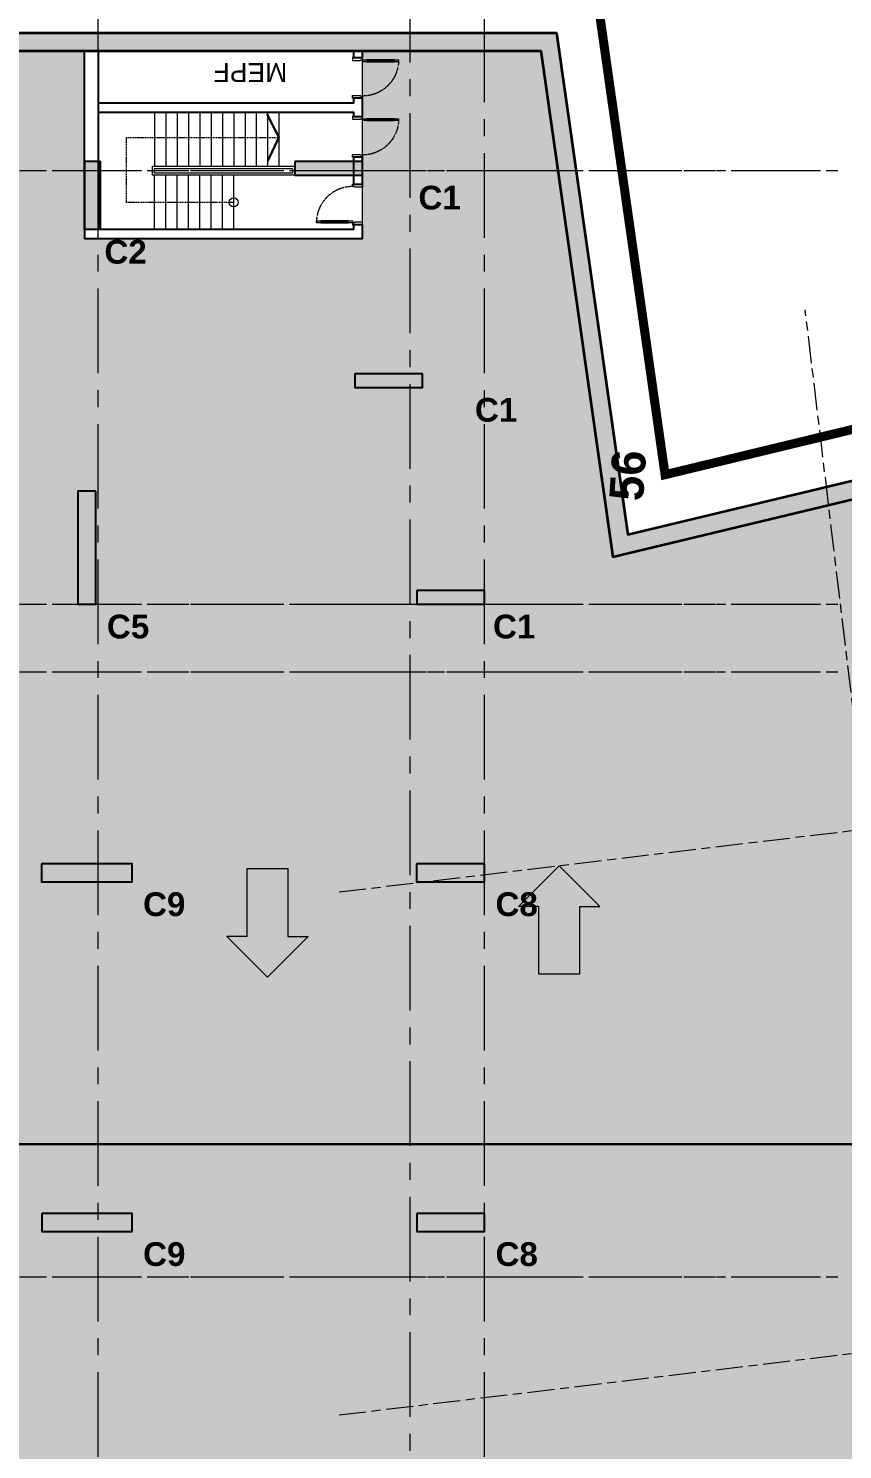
# Model space of a CAD drawing. Header units: millimetres. Extents: x -100356 to 314685, y 446 to 1273965.
# Drawn here: x 71648 to 89666, y 403133 to 434609 of the extents above; entities that cross this region are included whole.
import ezdxf
from ezdxf.xclip import XClip

# ---------------------------------------------------------------- set-up
doc = ezdxf.new("R2010")
doc.units = ezdxf.units.MM
doc.header["$XCLIPFRAME"] = 2
for name, pattern in [('20180221 BF$0$2-2', [10, 5, -5]), ('20180221 BF$0$b1$0$Core - tb$0$HIDDEN', [0.375, 0.25, -0.125]), ('20180221 BF$0$b1$0$Kume - Key Plan Boundary', [16, 8, -2, 4, -2]), ('20180221 BF$0$Core - tb$0$HIDDEN', [0.375, 0.25, -0.125]), ('20180221 BF$0$DASHDOT', [1, 0.5, -0.25, 0, -0.25]), ('20180221 BF$0$HIDDEN', [0.375, 0.25, -0.125]), ('CENTER', [2, 1.25, -0.25, 0.25, -0.25]), ('gf$0$CENTER2', [28.575, 19.05, -3.175, 3.175, -3.175]), ('gf$0$Kume - Grid Line', [10.5, 6, -1.25, 2, -1.25])]:
    doc.linetypes.add(name, pattern=pattern)
for name, color, linetype in [('20180221 BF$0$10', 1, 'Continuous'), ('20180221 BF$0$sohieu_diem', 2, 'Continuous'), ('20180221 BF$0$TREE', 99, 'Continuous'), ('NAM', 3, 'Continuous'), ('STR', 7, 'Continuous')]:
    doc.layers.add(name, color=color, linetype=linetype)
for name, color, linetype, lineweight in [('20180221 BF$0$@ color hatch', 7, 'Continuous', 13), ('20180221 BF$0$A-_ANOT----_A', 7, 'Continuous', 5), ('20180221 BF$0$b1$0$A-_WALL----_H', 1, 'Continuous', 18), ('20180221 BF$0$b1$0$C-_SITEBNRY_E', 1, '20180221 BF$0$b1$0$Kume - Key Plan Boundary', 100), ('20180221 BF$0$b1$0$Core - tb$0$1-thaythuong', 9, 'Continuous', 13), ('20180221 BF$0$b1$0$Core - tb$0$A.Concrete', 7, 'Continuous', 35), ('20180221 BF$0$b1$0$Core - tb$0$A.Thin', 8, 'Continuous', 13), ('20180221 BF$0$b1$0$Core - tb$0$CUA', 5, 'Continuous', 9), ('20180221 BF$0$b1$0$Core - tb$0$net bao', 254, 'Continuous', 13), ('20180221 BF$0$QHH ÐỀ XUẤT ÐIỀU CHỈNH', 5, '20180221 BF$0$HIDDEN', 30), ('20180221 BF$0$setback', 1, 'Continuous', 13), ('20180221 BF$0$TEXT', 6, 'Continuous', 20), ('20180221 BF$0$TUONG 2', 2, 'Continuous', 25), ('A.Concrete', 7, 'Continuous', 25), ('A1 - dp$0$TUONG 2', 2, 'Continuous', 25), ('gf$0$A.Axis', 251, 'gf$0$CENTER2', 13), ('LC.HA', 250, 'Continuous', 9), ('LGI', 250, 'CENTER', 9), ('luoicot', 30, 'Continuous', 13), ('TEXT', 6, 'Continuous', 20), ('Text 35', 250, 'Continuous', 15), ('TXT', 1, 'Continuous', 25)]:
    doc.layers.add(name, color=color, linetype=linetype, lineweight=lineweight)
doc.styles.add('20180221 BF$0$VAPTIMN', font='VNI-Aptima-Bold.TTF')
doc.styles.add('20180221 BF$0$VnArial', font='Font - TrueType - Arial.ttf')
doc.styles.add('ARIAL', font='Font - TrueType - Arial Bold.ttf')

# ---------------------------------------------------------------- blocks, each defined once
blk = doc.blocks.new('20180221 BF$0$b1$0$Family - ___-1748564-1st Basement')
at = {"layer": '20180221 BF$0$b1$0$C-_SITEBNRY_E', "lineweight": 18}
for p, q in [((46108, 7186), (62722, 11202)), ((62722, 11202), (64346, -247))]:
    blk.add_line(p, q, dxfattribs=at)
blk = doc.blocks.new('*U437')
blk.add_line((-70, -100), (-70, -700))
for points in [[(-900, 220), (-840, 220), (-840, 40), (-850, 40), (-850, 0), (-900, 0)], [(-50, 0), (-50, -800), (-90, -800), (-90, 0)], [(0, 220), (-60, 220), (-60, 40), (-50, 40), (-50, 0), (0, 0)], [(-50, -100), (-90, -100), (-90, -700), (-50, -700)]]:
    blk.add_lwpolyline(points, close=True)
at = {"linetype": '20180221 BF$0$b1$0$Core - tb$0$HIDDEN'}
blk.add_arc((-50, 0), 800, 180, 270, dxfattribs=at)
blk = doc.blocks.new('20180221 BF$0$hientrang')
at = {"layer": '20180221 BF$0$10', "color": 1, "linetype": 'Continuous'}
for p, q in [((-70963, 47371, 0), (-59640, 49717, 0)), ((-65904, 31044, 0), (-70963, 47371, 0))]:
    blk.add_line(p, q, dxfattribs=at)
at = {"layer": '20180221 BF$0$10', "color": 1}
for p, q in [((-70963, 47371, 0), (-59640, 49717, 0)), ((-65904, 31044, 0), (-70963, 47371, 0))]:
    blk.add_line(p, q, dxfattribs=at)
at = {"layer": '20180221 BF$0$QHH ÐỀ XUẤT ÐIỀU CHỈNH', "linetype": '20180221 BF$0$2-2'}
blk.add_arc((210, -199, 0), 60000, 129.27099, 179.61871, dxfattribs=at)
at = {"layer": '20180221 BF$0$setback', "color": 1, "linetype": '20180221 BF$0$DASHDOT', "ltscale": 200, "const_width": 200, "elevation": 0}
blk.add_lwpolyline([(-65904, 31044), (-70963, 47371), (-59640, 49717)], dxfattribs=at)
at = {"layer": '20180221 BF$0$sohieu_diem', "color": 3, "const_width": 93.8, "elevation": 0}
blk.add_lwpolyline([(-71010, 47371, 1), (-70917, 47371, 1)], format="xyb", close=True, dxfattribs=at)
at = {"layer": '20180221 BF$0$sohieu_diem', "color": 3, "style": '20180221 BF$0$VAPTIMN'}
blk.add_text('56', height=750, rotation=359.9273, dxfattribs=at).set_placement((-71590, 47821, 0))
blk = doc.blocks.new('*U351')
blk.add_line((-70, 100), (-70, 700))
for points in [[(-50, 0), (-50, 800), (-90, 800), (-90, 0)], [(-50, 100), (-90, 100), (-90, 700), (-50, 700)], [(-900, -220), (-840, -220), (-840, -40), (-850, -40), (-850, 0), (-900, 0)], [(0, -220), (-60, -220), (-60, -40), (-50, -40), (-50, 0), (0, 0)]]:
    blk.add_lwpolyline(points, close=True)
at = {"linetype": '20180221 BF$0$b1$0$Core - tb$0$HIDDEN'}
blk.add_arc((-50, 0), 800, 90, 180, dxfattribs=at)
blk = doc.blocks.new('20180221 BF$0$KUME - Arrow dicrection vehicle - In-1669013-1st Basement')
at = {"layer": '20180221 BF$0$A-_ANOT----_A'}
for p, q in [((-3, 0), (0, 3)), ((0, 3), (3, 0)), ((-1.5, 0), (-3, 0)), ((-1.5, -5), (-1.5, 0)), ((1.5, 0), (3, 0)), ((1.5, 0), (1.5, -5)), ((1.5, -5), (-1.5, -5))]:
    blk.add_line(p, q, dxfattribs=at)
blk = doc.blocks.new('SECTION SYMBOL 2')
at = {"layer": 'TXT', "linetype": '20180221 BF$0$Core - tb$0$HIDDEN', "ltscale": 300, "const_width": 50, "elevation": 0}
blk.add_lwpolyline([(76548, -10459), (-5470, -10459), (-5470, -5228), (-37733, -5228)], dxfattribs=at)
blk = doc.blocks.new('X-GRID')
at = {"layer": 'LGI', "ltscale": 1500}
for p, q in [((-49500, 49486.8), (-49500, -7272.6)), ((-40950, 49486.8), (-40950, -7272.6)), ((-47850, -7272.6), (-47850, 30850)), ((5008.8, 24500), (-57318.6, 24500)), ((5008.8, 11100), (-57318.6, 11100)), ((5008.8, 9600), (-57318.6, 9600)), ((5008.8, 0), (-57318.6, 0))]:
    blk.add_line(p, q, dxfattribs=at)
blk = doc.blocks.new('A$C60262ED2')
at = {"layer": 'LC.HA'}
h = blk.add_hatch(color=256, dxfattribs=at)
h.dxf.hatch_style = 1
h.paths.add_polyline_path([(48409, 51684), (48059, 51684), (48059, 50184), (48409, 50184)])
h = blk.add_hatch(color=256, dxfattribs=at)
h.dxf.hatch_style = 1
h.paths.add_polyline_path([(52709, 51684), (52709, 51384), (54209, 51384), (54209, 51684)])
h = blk.add_hatch(color=256, dxfattribs=at)
h.dxf.hatch_style = 1
h.paths.add_polyline_path([(54039, 46984), (54039, 46684), (55539, 46684), (55539, 46984)])
h = blk.add_hatch(color=256, dxfattribs=at)
h.dxf.hatch_style = 1
h.paths.add_polyline_path([(48309, 44384), (47909, 44384), (47909, 41884), (48309, 41884)])
h = blk.add_hatch(color=256, dxfattribs=at)
h.dxf.hatch_style = 1
h.paths.add_polyline_path([(55409, 42184), (55409, 41884), (56909, 41884), (56909, 42184)])
h = blk.add_hatch(color=256, dxfattribs=at)
h.dxf.hatch_style = 1
h.paths.add_polyline_path([(47109, 36134), (47109, 35734), (49109, 35734), (49109, 36134)])
h = blk.add_hatch(color=256, dxfattribs=at)
h.dxf.hatch_style = 1
h.paths.add_polyline_path([(55408, 36134), (55408, 35734), (56908, 35734), (56908, 36134)])
h = blk.add_hatch(color=256, dxfattribs=at)
h.dxf.hatch_style = 1
h.paths.add_polyline_path([(47110, 28384), (47110, 27984), (49110, 27984), (49110, 28384)])
h = blk.add_hatch(color=256, dxfattribs=at)
h.dxf.hatch_style = 1
h.paths.add_polyline_path([(55409, 28384), (55409, 27984), (56909, 27984), (56909, 28384)])
at = {"layer": 'STR', "ltscale": 1000, "elevation": 0}
for points in [[(48409, 51684), (48059, 51684), (48059, 50184), (48409, 50184)], [(52709, 51684), (52709, 51384), (54209, 51384), (54209, 51684)], [(54039, 46984), (54039, 46684), (55539, 46684), (55539, 46984)], [(48309, 44384), (47909, 44384), (47909, 41884), (48309, 41884)], [(55409, 42184), (55409, 41884), (56909, 41884), (56909, 42184)], [(47109, 36134), (47109, 35734), (49109, 35734), (49109, 36134)], [(55408, 36134), (55408, 35734), (56908, 35734), (56908, 36134)], [(47110, 28384), (47110, 27984), (49110, 27984), (49110, 28384)], [(55409, 28384), (55409, 27984), (56909, 27984), (56909, 28384)]]:
    blk.add_lwpolyline(points, close=True, dxfattribs=at)
at = {"rotation": 180}
blk.add_blockref('X-GRID', (7409, 51484, 0), dxfattribs=at)
at = {"layer": 'Text 35', "ltscale": 1000, "style": 'ARIAL'}
for s, p in [('C1', (55448, 50624, 0)), ('C2', (48498, 49423, 0)), ('C1', (56698, 45923, 0)), ('C5', (48553, 41124, 0)), ('C1', (57098, 41124, 0)), ('C9', (49353, 34974, 0)), ('C8', (57153, 34974, 0)), ('C9', (49354, 27224, 0)), ('C8', (57154, 27224, 0))]:
    blk.add_text(s, height=525, dxfattribs=at).set_placement(p)
blk = doc.blocks.new('column')
at = {"layer": 'luoicot', "ltscale": 0.5}
blk.add_blockref('A$C60262ED2', (-47109, -40384, 0), dxfattribs=at)
blk = doc.blocks.new('*U601')
blk.add_line((-70, 100), (-70, 700))
for points in [[(-50, 0), (-50, 800), (-90, 800), (-90, 0)], [(-50, 100), (-90, 100), (-90, 700), (-50, 700)], [(-900, -220), (-840, -220), (-840, -40), (-850, -40), (-850, 0), (-900, 0)], [(0, -220), (-60, -220), (-60, -40), (-50, -40), (-50, 0), (0, 0)]]:
    blk.add_lwpolyline(points, close=True)
at = {"linetype": '20180221 BF$0$b1$0$Core - tb$0$HIDDEN'}
blk.add_arc((-50, 0), 800, 90, 180, dxfattribs=at)

msp = doc.modelspace()

# ---------------------------------------------------------------- hatches: boundary and pattern name
at = {"layer": '20180221 BF$0$b1$0$A-_WALL----_H'}
h = msp.add_hatch(color=250, dxfattribs=at)
h.paths.add_polyline_path([(29140.7, 434512.1), (83338.5, 434512.1), (84916, 423396.9), (115531.1, 430750.7), (117417.3, 424894.4), (137970.3, 431513.9), (139564.1, 426065.1), (145578.1, 405504.6), (84657.1, 398198), (86145.9, 385941.2), (37240.4, 385941.2), (37240.4, 407541.7), (31526.6, 407541.7), (29140.7, 409140.4)])
h.paths.add_polyline_path([(29540.7, 434112.1), (82991.2, 434112.1), (84581.7, 422905.2), (115264.1, 430275.2), (117159.2, 424391), (137701.8, 431007.1), (139180.2, 425952.8), (145061.6, 405845.5), (84211.7, 398547.4), (85694.4, 386341.2), (37640.4, 386341.2), (37640.4, 407941.7), (31648.3, 407941.7), (29540.7, 409353.9)], flags=16)
at = {"layer": 'NAM', "ltscale": 0.5}
h = msp.add_hatch(color=252, dxfattribs=at)
h.dxf.hatch_style = 1
edge = h.paths.add_edge_path()
edge.add_line((36240.7, 434112.1), (36240.7, 431459.6))
edge.add_line((36240.7, 431459.6), (42390.8, 431459.6))
edge.add_line((42390.8, 431459.6), (42390.8, 405094.2))
edge.add_line((42390.8, 405094.2), (42640, 405094.2))
edge.add_line((42640, 405094.2), (42640, 401359.6))
edge.add_arc((53140, 401359.6), 10500, 180, 270)
edge.add_line((53140, 390859.6), (66839, 390859.6))
edge.add_line((66839, 390859.6), (66839, 386341.2))
edge.add_line((66839, 386341.2), (85694.4, 386341.2))
edge.add_line((85694.4, 386341.2), (84211.7, 398547.4))
edge.add_line((84211.7, 398547.4), (136577.3, 404827.9))
edge.add_line((136577.3, 404827.9), (134545.8, 421787.7))
edge.add_line((134545.8, 421787.7), (126157.9, 420786.1))
edge.add_line((126157.9, 420786.1), (125778.7, 423952.2))
edge.add_line((125778.7, 423952.2), (131668.8, 426068.3))
edge.add_line((131668.8, 426068.3), (133999.6, 426347.5))
edge.add_line((133999.6, 426347.5), (133601.9, 429667.8))
edge.add_line((133601.9, 429667.8), (133596.4, 429684.9))
edge.add_line((133596.4, 429684.9), (117159.2, 424391))
edge.add_line((117159.2, 424391), (115264.1, 430275.2))
edge.add_line((115264.1, 430275.2), (84581.7, 422905.2))
edge.add_line((84581.7, 422905.2), (82991.2, 434112.1))
edge.add_line((82991.2, 434112.1), (79040.8, 434112.1))
edge.add_line((79040.8, 434112.1), (79040.8, 429956.5))
edge.add_line((79040.8, 429956.5), (72890.9, 429956.5))
edge.add_line((72890.9, 429956.5), (72890.9, 434112.1))
edge.add_line((72890.9, 434112.1), (36240.7, 434112.1))
h.paths.add_polyline_path([(106186.2, 417046.3), (105230.3, 424991.7), (110701.8, 426421.3), (112252.9, 425473.6), (113166.9, 417887.4)], flags=16)
h.paths.add_polyline_path([(63470.8, 404138.4), (68944.4, 404138.4), (68944.4, 409176.7), (71340.8, 409176.7), (71340.8, 420359.7), (66243, 420359.6), (66243, 417959.6), (63473.1, 417959.6), (63473.1, 417759.6)], flags=16)

# ---------------------------------------------------------------- linework, layer by layer
at = {"layer": '20180221 BF$0$@ color hatch', "color": 7, "linetype": '20180221 BF$0$HIDDEN', "ltscale": 1000, "const_width": 30, "elevation": 0}
msp.add_lwpolyline([(115264.1, 430275.2), (84581.7, 422905.2), (82991.2, 434112.1), (79040.8, 434112.1), (79040.8, 429956.5), (72890.9, 429956.5), (72890.9, 434112.1), (36240.7, 434112.1), (36240.7, 431459.6), (42390.8, 431459.6), (42390.8, 405094.2), (42640, 405094.2), (42640, 401359.6, 0.4142136), (53140, 390859.6), (66839, 390859.6), (66839, 386341.2), (85694.4, 386341.2), (84211.7, 398547.4), (136577.3, 404827.9)], format="xyb", dxfattribs=at)
at = {"layer": '20180221 BF$0$b1$0$Core - tb$0$1-thaythuong'}
for p, q in [((74441, 432756.5, 0), (74441, 431556.5, 0)), ((74691, 432756.5, 0), (74691, 431556.5, 0)), ((74941, 432756.5, 0), (74941, 431556.5, 0)), ((75191, 432756.5, 0), (75191, 431556.5, 0)), ((75441, 432756.5, 0), (75441, 431556.5, 0)), ((75691, 432756.5, 0), (75691, 431556.5, 0)), ((75941, 432756.5, 0), (75941, 431556.5, 0)), ((76191, 432756.5, 0), (76191, 431556.5, 0)), ((76441, 432756.5, 0), (76441, 431556.5, 0)), ((76691, 432756.5, 0), (76691, 431556.5, 0)), ((76941, 432756.5, 0), (76941, 431556.5, 0)), ((77191, 432756.5, 0), (77191, 431556.5, 0)), ((77191.5, 431356.5, 0), (74441.5, 431356.5, 0)), ((74441.5, 430156.5, 0), (74441.5, 431356.5, 0)), ((74691.5, 430156.5, 0), (74691.5, 431356.5, 0)), ((74941.5, 430156.5, 0), (74941.5, 431356.5, 0)), ((75191.5, 430156.5, 0), (75191.5, 431356.5, 0)), ((75441.5, 430156.5, 0), (75441.5, 431356.5, 0)), ((75691.5, 430156.5, 0), (75691.5, 431356.5, 0)), ((75941.5, 430156.5, 0), (75941.5, 431356.5, 0)), ((76191.5, 430156.5, 0), (76191.5, 431356.5, 0))]:
    msp.add_line(p, q, dxfattribs=at)
at = {"layer": '20180221 BF$0$b1$0$Core - tb$0$1-thaythuong', "elevation": 0}
for points in [[(77540.8, 431556.5), (77540.8, 431356.5), (74391.8, 431356.5), (74390.8, 431556.5)], [(77490.8, 431506.5), (77490.8, 431406.5), (74441.5, 431406.5), (74441, 431506.5)]]:
    msp.add_lwpolyline(points, close=True, dxfattribs=at)
at = {"layer": '20180221 BF$0$b1$0$Core - tb$0$A.Concrete', "elevation": 0}
for points in [[(29140.7, 434512.1), (83338.5, 434512.1), (84916, 423396.9), (115531.1, 430750.7), (117417.3, 424894.4), (137970.3, 431513.9), (139564.1, 426065.1), (145578.1, 405504.6), (84657.1, 398198), (86145.9, 385941.2), (37240.4, 385941.2), (37240.4, 407541.7), (31526.6, 407541.7), (29140.7, 409140.4)], [(29540.7, 434112.1), (82991.2, 434112.1), (84581.7, 422905.2), (115264.1, 430275.2), (117159.2, 424391), (137701.8, 431007.1), (139180.2, 425952.8), (145061.6, 405845.5), (84211.7, 398547.4), (85694.4, 386341.2), (37640.4, 386341.2), (37640.4, 407941.7), (31648.3, 407941.7), (29540.7, 409353.9)]]:
    msp.add_lwpolyline(points, close=True, dxfattribs=at)
at = {"layer": '20180221 BF$0$b1$0$Core - tb$0$A.Thin', "linetype": '20180221 BF$0$b1$0$Core - tb$0$HIDDEN', "ltscale": 100}
for p, q in [((73815.9, 432196.8, 0), (77191, 432196.8, 0)), ((73815.9, 430756.5, 0), (73815.9, 432196.8, 0)), ((76191.5, 430756.5, 0), (73815.9, 430756.5, 0))]:
    msp.add_line(p, q, dxfattribs=at)
at = {"layer": '20180221 BF$0$b1$0$Core - tb$0$A.Thin', "ltscale": 0.5, "const_width": 50, "elevation": 0}
msp.add_lwpolyline([(76928.7, 432712.8), (77191, 432196.8), (76945.3, 431673.1)], dxfattribs=at)
at = {"layer": '20180221 BF$0$b1$0$Core - tb$0$net bao', "ltscale": 0.5}
msp.add_circle((76191.5, 430756.5, 0), 100, dxfattribs=at)
at = {"layer": '20180221 BF$0$TUONG 2', "ltscale": 0.5, "elevation": 0}
for points in [[(73190.8, 430156.7), (72890.8, 430156.7), (72890.8, 434112.1), (73190.8, 434112.1)], [(79040.8, 434112.1), (78840.8, 434112.1), (78840.8, 433962.1), (79040.8, 433962.1)], [(78840.8, 433062.1), (78840.8, 432956.5), (73190.8, 432956.5), (73190.8, 432756.5), (78840.8, 432756.5), (78840.8, 432656.5), (79040.8, 432656.5), (79040.8, 433062.1)], [(78840.8, 430256.5), (78840.8, 430156.5), (72890.9, 430156.5), (72890.9, 429956.5), (78840.8, 429956.5), (79040.8, 429956.5), (79040.8, 430256.5)]]:
    msp.add_lwpolyline(points, close=True, dxfattribs=at)
at = {"layer": 'A1 - dp$0$TUONG 2', "ltscale": 0.5, "elevation": 0}
msp.add_lwpolyline([(79040.8, 431756.5), (78840.8, 431756.5), (78840.8, 431156.5), (79040.8, 431156.5)], close=True, dxfattribs=at)
at = {"layer": 'gf$0$A.Axis', "linetype": 'gf$0$Kume - Grid Line', "lineweight": 9, "ltscale": 100}
for p, q in [((26299.5, 431459.6, 0), (89559.5, 431459.6, 0)), ((93102.6, 392794.6, 0), (88840.7, 428374.3, 0)), ((78522.8, 415482.9, 0), (145802.3, 423542, 0)), ((26299.5, 421859.6, 0), (89559.5, 421859.6, 0)), ((26299.5, 420359.6, 0), (89559.5, 420359.6, 0)), ((78522.8, 403900.7, 0), (147170.1, 412123.6, 0)), ((26299.5, 406959.6, 0), (89559.5, 406959.6, 0))]:
    msp.add_line(p, q, dxfattribs=at)

# ---------------------------------------------------------------- block references
at = {"layer": '20180221 BF$0$A-_ANOT----_A', "xscale": 300, "yscale": 300, "zscale": 300, "rotation": 180}
msp.add_blockref('20180221 BF$0$KUME - Arrow dicrection vehicle - In-1669013-1st Basement', (76940.7, 414499.6, 0), dxfattribs=at)
at = {"layer": '20180221 BF$0$A-_ANOT----_A', "xscale": 300, "yscale": 300, "zscale": 300}
msp.add_blockref('20180221 BF$0$KUME - Arrow dicrection vehicle - In-1669013-1st Basement', (83394.4, 415164.2, 0), dxfattribs=at)
at = {"layer": '20180221 BF$0$b1$0$C-_SITEBNRY_E', "lineweight": 18, "rotation": 180}
msp.add_blockref('20180221 BF$0$b1$0$Family - ___-1748564-1st Basement', (148459.1, 435926.7, 0), dxfattribs=at)
at = {"layer": '20180221 BF$0$b1$0$Core - tb$0$CUA', "xscale": -1, "rotation": 270}
for name, p in [('*U351', (79040.8, 433962.1, 0)), ('*U601', (79040.8, 432656.5, 0))]:
    msp.add_blockref(name, p, dxfattribs=at)
at = {"layer": '20180221 BF$0$b1$0$Core - tb$0$CUA', "rotation": 270}
msp.add_blockref('*U437', (78820.8, 430256.5, 0), dxfattribs=at)
at = {"layer": '20180221 BF$0$TREE'}
ref = msp.add_blockref('20180221 BF$0$hientrang', (137502.3, 492549.7, 0), dxfattribs=dict(at, rotation=86.37342821610302))
XClip(ref).set_block_clipping_path([(-133148.1755428242, 112075.9558377523), (-124131.7889780848, -30182.5877385634), (-23551.8986045148, -23807.8059542924), (-32568.2851692542, 118450.7376220233)])
at = {"layer": 'A.Concrete'}
msp.add_blockref('column', (71940.6, 420359.6, 0), dxfattribs=at)
at = {"layer": 'TEXT'}
msp.add_blockref('SECTION SYMBOL 2', (68955.4, 420356.6, 0), dxfattribs=at)

# ---------------------------------------------------------------- texts
at = {"layer": '20180221 BF$0$TEXT', "style": '20180221 BF$0$VnArial'}
msp.add_text('MEPF', height=420, rotation=180, dxfattribs=at).set_placement((77375.2, 433841.1, 0))

doc.saveas('drawing.dxf')
